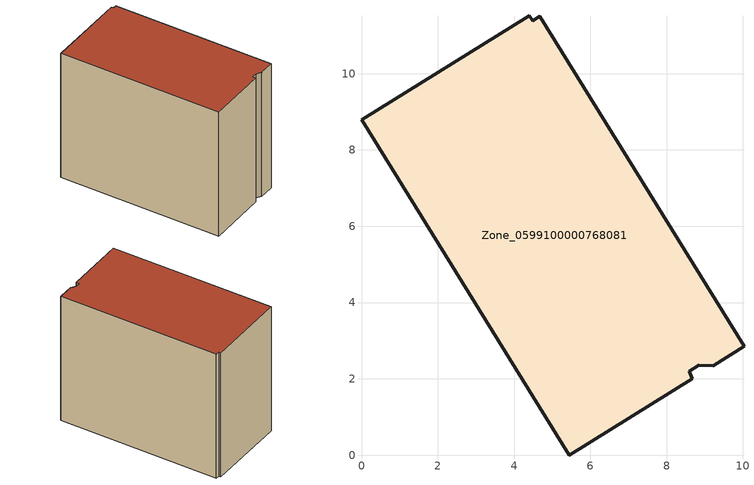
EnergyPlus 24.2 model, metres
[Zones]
Zone_0599100000768081
 floor ground (C_G): 8.84,2.35 8.59,2.2 8.67,2.01 5.44,0 0,8.79 4.4,11.52 4.48,11.39 4.67,11.5 10.03,2.85 9.22,2.35 z0
 wall outside (C_F): 8.59,2.2 8.84,2.35 9.22,2.35 10.03,2.85 4.67,11.5 4.48,11.39 4.4,11.52 0,8.79 5.44,0 8.67,2.01 8.59,2.2 z0:8.45
 roof outside (C_R): 8.84,2.35 9.22,2.35 10.03,2.85 4.67,11.5 4.48,11.39 4.4,11.52 0,8.79 5.44,0 8.67,2.01 8.59,2.2 z8.45
[BUILDING]
Pand.0599100000768081: North Axis=0; Terrain=City; Loads Convergence Tolerance Value=0.04; Temperature Convergence Tolerance Value=0.4; Solar Distribution=FullExterior; Maximum Number of Warmup Days=25; Minimum Number of Warmup Days=1
[Site:Location]
Rotterdam.The.Hague.AP_ZH_NLD Design_Conditions: Latitude=51.96; Longitude=4.45; Time Zone=1; Elevation=-4.5
[SITE:GROUNDTEMPERATURE:BUILDINGSURFACE]
18, 18, 18, 18, 18, 18, 18, 18, 18, 18, 18, 18
[MATERIAL] Thermal Absorptance=0.9; Solar Absorptance=0.7; Visible Absorptance=0.7
Name | Roughness | Thickness | Conductivity | Density | Specific Heat
G.TI.2006-2014 | MediumSmooth | 0.15 | 0.06 | 540 | 1210
F.TI.2006-2014 | Rough | 0.3 | 0.12 | 1920 | 840
R.TI.2006-2014 | MediumRough | 0.2 | 0.08 | 1500 | 1000
[CONSTRUCTION]
C_G: G.TI.2006-2014
C_F: F.TI.2006-2014
C_R: R.TI.2006-2014
[ZONE]
Zone_0599100000768081: Type=1; Multiplier=1; Ceiling Height=Autocalculate; Volume=Autocalculate; Floor Area=autocalculate; Part of Total Floor Area=Yes
[ZONEINFILTRATION:DESIGNFLOWRATE]
Infil_Zone_0599100000768081: Zone or ZoneList or Space or SpaceList=Zone_0599100000768081; Schedule=AlwaysOn; Design Flow Rate Calculation Method=Flow/Area; Flow Rate per Floor Area=0.0015; Constant Term Coefficient=1; Temperature Term Coefficient=0; Velocity Term Coefficient=0; Velocity Squared Term Coefficient=0
[HVACTEMPLATE:ZONE:IDEALLOADSAIRSYSTEM]
Zone_0599100000768081: Maximum Heating Supply Air Temperature=50; Minimum Cooling Supply Air Temperature=13; Maximum Heating Supply Air Humidity Ratio=0.0156; Minimum Cooling Supply Air Humidity Ratio=0.0077; Heating Limit=NoLimit; Cooling Limit=NoLimit; Dehumidification Control Type=ConstantSensibleHeatRatio; Cooling Sensible Heat Ratio=0.7; Dehumidification Setpoint=60; Humidification Control Type=None; Humidification Setpoint=30; Outdoor Air Method=None; Outdoor Air Flow Rate per Person=0.00944; Outdoor Air Flow Rate per Zone Floor Area=0; Outdoor Air Flow Rate per Zone=0; Demand Controlled Ventilation Type=None; Outdoor Air Economizer Type=NoEconomizer; Heat Recovery Type=None; Sensible Heat Recovery Effectiveness=0.7; Latent Heat Recovery Effectiveness=0.65
[ZONECONTROL:THERMOSTAT]
ThermostatControl_Zone_0599100000768081: Zone or ZoneList=Zone_0599100000768081; Control Type Schedule=DualSetpointControlType; Control 1=Thermostat_Zone_0599100000768081; Temperature Difference Between Cutout And Setpoint=0
[THERMOSTATSETPOINT:DUALSETPOINT]
Thermostat_Zone_0599100000768081: Heating Setpoint Temperature Schedule=HeatingSetpoint_Zone_0599100000768081; Cooling Setpoint Temperature Schedule=CoolingSetpoint_Zone_0599100000768081
[SCHEDULE:COMPACT]
HeatingSetpoint_Zone_0599100000768081: Through: 12/31, For: AllDays, Until: 24:00, 21
CoolingSetpoint_Zone_0599100000768081: Through: 12/31, For: AllDays, Until: 24:00, 24
DualSetpointControlType: Through: 12/31, For: AllDays, Until: 24:00, 4
AlwaysOn: Through: 12/31, For: AllDays, Until: 24:00, 1
